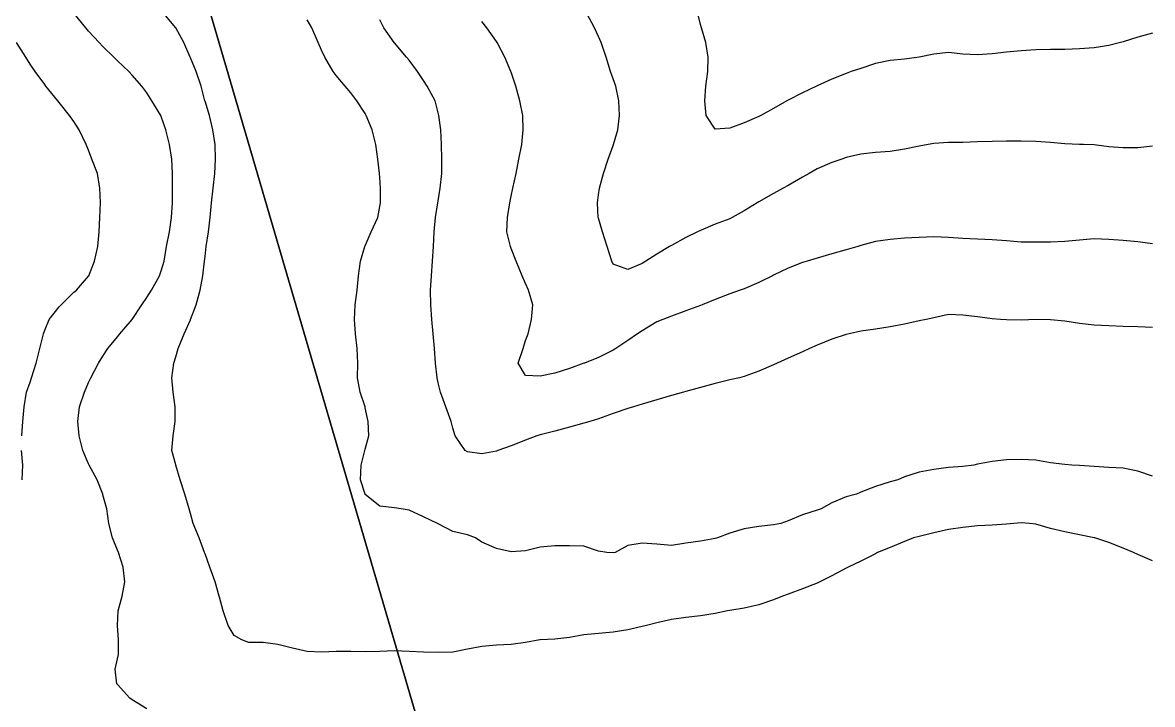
# Model space of a CAD drawing. Extents: x -280806 to 176394, y -263086 to 194114.
# Drawn here: x 98675 to 176394, y -71002 to -24092 of the extents above; entities that cross this region are included whole.
import ezdxf

# ---------------------------------------------------------------- set-up
doc = ezdxf.new("R2010")
doc.units = 0

msp = doc.modelspace()

# ---------------------------------------------------------------- linework, layer by layer
at = {"layer": 'CONTOURS'}
for points in [[(107212.2722, -71315.641, 463296), (106209.6326, -70698.6343, 463296), (106044.7054, -70580.5243, 463296), (105206.993, -69639.8506, 463296), (105161.9741, -69577.9152, 463296), (105039.414, -68575.2756, 463296), (105206.993, -67857.1058, 463296), (105279.0782, -67572.636, 463296), (105280.7546, -66569.9964, 463296), (105212.388, -65567.3873, 463296), (105260.6378, -64564.7477, 463296), (105515.9383, -63562.1081, 463296), (105697.843, -62559.499, 463296), (105583.1467, -61556.8594, 463296), (105267.252, -60554.2198, 463296), (105206.993, -60388.8658, 463296), (104867.9945, -59551.5802, 463296), (104601.4164, -58548.971, 463296), (104479.344, -57546.3314, 463296), (104204.3839, -56585.5104, 463296), (104194.5084, -56543.6918, 463296), (103811.1005, -55541.0522, 463296), (103245.727, -54538.4431, 463296), (103201.7443, -54447.887, 463296), (102815.6237, -53535.8035, 463296), (102566.2668, -52533.1639, 463296), (102466.2619, -51530.5243, 463296), (102592.571, -50527.9152, 463296), (102926.5099, -49525.2756, 463296), (103201.7443, -48855.2338, 463296), (103370.4816, -48522.636, 463296), (103889.9522, -47519.9964, 463296), (104204.3839, -47032.4383, 463296), (104540.5783, -46517.3873, 463296), (105206.993, -45723.0785, 463296), (105361.7095, -45514.7477, 463296), (106209.6326, -44527.7138, 463296), (106219.752, -44512.1081, 463296), (106876.657, -43509.499, 463296), (107212.2722, -43008.4382, 463296), (107551.789, -42506.8594, 463296), (108096.0094, -41504.2198, 463296), (108214.9118, -41175.5844, 463296), (108412.7575, -40501.5802, 463296), (108577.7762, -39498.971, 463296), (108778.8833, -38496.3314, 463296), (108917.6587, -37493.6918, 463296), (108982.1239, -36491.0522, 463296), (108997.181, -35488.4431, 463296), (108992.9443, -34485.8035, 463296), (108930.7956, -33483.1639, 463296), (108774.4942, -32480.5243, 463296), (108520.1386, -31477.9152, 463296), (108214.9118, -30555.0113, 463296), (108177.6348, -30475.2756, 463296), (107572.5763, -29472.636, 463296), (107212.2722, -28918.5706, 463296), (106882.8444, -28469.9964, 463296), (106209.6326, -27710.0386, 463296), (105973.2907, -27467.3873, 463296), (105206.993, -26721.2674, 463296), (104948.8579, -26464.7477, 463296), (104204.3839, -25741.5792, 463296), (103936.1294, -25462.1081, 463296), (103201.7443, -24673.4076, 463296), (103026.3624, -24459.499, 463296), (102214.3752, -23456.8594, 463296)], [(176393.856, -61128.4934, 460248), (175391.2164, -60693.4219, 460248), (175103.1804, -60554.2198, 460248), (174388.5768, -60241.4035, 460248), (173385.9372, -59865.0974, 460248), (172422.4644, -59551.5802, 460248), (172383.3281, -59540.3635, 460248), (171380.6885, -59324.5346, 460248), (170378.0489, -59126.628, 460248), (169375.4398, -58895.9858, 460248), (168372.8002, -58597.2818, 460248), (167942.3311, -58548.971, 460248), (167370.1606, -58504.5922, 460248), (166854.1646, -58548.971, 460248), (166367.521, -58604.8714, 460248), (165364.9118, -58675.1278, 460248), (164362.2722, -58725.1759, 460248), (163359.6326, -58828.8079, 460248), (162356.993, -58973.405, 460248), (161354.3839, -59190.3312, 460248), (160351.7443, -59440.4196, 460248), (159967.9402, -59551.5802, 460248), (159349.1047, -59790.6043, 460248), (158346.4651, -60199.1278, 460248), (157494.031, -60554.2198, 460248), (157343.856, -60638.375, 460248), (156341.2164, -61149.0674, 460248), (155469.7018, -61556.8594, 460248), (155338.5768, -61626.4757, 460248), (154335.9372, -62157.3154, 460248), (153517.1225, -62559.499, 460248), (153333.3281, -62649.7198, 460248), (152330.6885, -63061.8094, 460248), (151328.0489, -63424.4604, 460248), (150947.567, -63562.1081, 460248), (150325.4398, -63805.2166, 460248), (149322.8002, -64147.9642, 460248), (148320.1606, -64384.5499, 460248), (147317.521, -64535.2126, 460248), (147154.2091, -64564.7477, 460248), (146314.9118, -64736.5634, 460248), (145312.2722, -64905.4531, 460248), (144309.6326, -65025.27, 460248), (143306.993, -65153.2555, 460248), (142304.3839, -65378.6551, 460248), (141592.0358, -65567.3873, 460248), (141301.7443, -65652.335, 460248), (140299.1047, -65879.3196, 460248), (139296.4651, -66039.553, 460248), (138293.856, -66120.5688, 460248), (137291.2164, -66214.5691, 460248), (136288.5768, -66399.095, 460248), (135285.9372, -66507.299, 460248), (134283.3281, -66565.3634, 460248), (134256.6886, -66569.9964, 460248), (133280.6885, -66750.0722, 460248), (132278.0489, -66881.2582, 460248), (131275.4398, -66916.3711, 460248), (130272.8002, -67012.9927, 460248), (129270.1606, -67206.175, 460248), (128267.521, -67402.71, 460248), (127264.9118, -67439.4689, 460248), (126262.2722, -67416.6698, 460248), (125259.6326, -67362.2326, 460248), (124256.993, -67318.3109, 460248), (123254.3839, -67352.2656, 460248), (122251.7443, -67380.3682, 460248), (121249.1047, -67369.0296, 460248), (120246.4651, -67366.957, 460248), (119243.856, -67397.1626, 460248), (118241.2164, -67353.6067, 460248), (117238.5768, -67132.2305, 460248), (116235.9372, -66886.3788, 460248), (115233.3281, -66750.5294, 460248), (114230.6885, -66743.5495, 460248), (113751.4819, -66569.9964, 460248), (113228.0489, -66263.2152, 460248), (112822.8782, -65567.3873, 460248), (112483.5749, -64564.7477, 460248), (112225.4398, -63633.2484, 460248), (112206.7555, -63562.1081, 460248), (111915.001, -62559.499, 460248), (111560.5795, -61556.8594, 460248), (111222.8002, -60639.5638, 460248), (111192.2897, -60554.2198, 460248), (110810.4362, -59551.5802, 460248), (110402.6748, -58548.971, 460248), (110220.1606, -57856.5569, 460248), (110132.4391, -57546.3314, 460248), (109831.8758, -56543.6918, 460248), (109522.1381, -55541.0522, 460248), (109222.5806, -54538.4431, 460248), (109217.521, -54515.705, 460248), (108947.0414, -53535.8035, 460248), (109026.259, -52533.1639, 460248), (109172.7458, -51530.5243, 460248), (109181.1278, -50527.9152, 460248), (109040.1274, -49525.2756, 460248), (108941.6465, -48522.636, 460248), (109082.5555, -47519.9964, 460248), (109217.521, -47086.9061, 460248), (109387.5079, -46517.3873, 460248), (109790.2402, -45514.7477, 460248), (110220.1606, -44533.9927, 460248), (110228.9083, -44512.1081, 460248), (110618.1989, -43509.499, 460248), (110897.3652, -42506.8594, 460248), (111068.6323, -41504.2198, 460248), (111187.4738, -40501.5802, 460248), (111222.8002, -40174.7126, 460248), (111312.3809, -39498.971, 460248), (111462.5254, -38496.3314, 460248), (111575.7586, -37493.6918, 460248), (111676.1902, -36491.0522, 460248), (111781.9862, -35488.4431, 460248), (111892.9334, -34485.8035, 460248), (111950.3882, -33483.1639, 460248), (111912.2882, -32480.5243, 460248), (111771.1658, -31477.9152, 460248), (111525.7714, -30475.2756, 460248), (111222.8002, -29500.1899, 460248), (111214.6315, -29472.636, 460248), (110966.6462, -28469.9964, 460248), (110611.3714, -27467.3873, 460248), (110220.1606, -26506.0786, 460248), (110202.2078, -26464.7477, 460248), (109759.6687, -25462.1081, 460248), (109223.3122, -24459.499, 460248), (109217.521, -24451.7875, 460248), (108392.7322, -23456.8594, 460248)], [(176393.856, -55306.4172, 457200), (175391.2164, -54949.8012, 457200), (174388.5768, -54755.0645, 457200), (173385.9372, -54696.0857, 457200), (172383.3281, -54633.0835, 457200), (171380.6885, -54562.2175, 457200), (170852.6834, -54538.4431, 457200), (170378.0489, -54503.4216, 457200), (169375.4398, -54385.1287, 457200), (168372.8002, -54200.3285, 457200), (167370.1606, -54151.9262, 457200), (166367.521, -54169.4218, 457200), (165364.9118, -54288.2023, 457200), (164362.2722, -54483.8534, 457200), (164100.6624, -54538.4431, 457200), (163359.6326, -54632.413, 457200), (162356.993, -54710.015, 457200), (161354.3839, -54830.1977, 457200), (160351.7443, -55020.7586, 457200), (159349.1047, -55337.3239, 457200), (158879.5908, -55541.0522, 457200), (158346.4651, -55695.9821, 457200), (157343.856, -56009.4689, 457200), (156341.2164, -56397.5402, 457200), (156029.8022, -56543.6918, 457200), (155338.5768, -56729.5589, 457200), (154335.9372, -57128.8164, 457200), (153619.0781, -57546.3314, 457200), (153333.3281, -57644.538, 457200), (152330.6885, -57955.2511, 457200), (151328.0489, -58360.879, 457200), (150825.007, -58548.971, 457200), (150325.4398, -58646.6594, 457200), (149322.8002, -58762.9102, 457200), (148320.1606, -58927.807, 457200), (147317.521, -59211.21, 457200), (146466.6718, -59551.5802, 457200), (146314.9118, -59586.6931, 457200), (145312.2722, -59763.8429, 457200), (144309.6326, -59910.2993, 457200), (143306.993, -60062.6383, 457200), (142304.3839, -59983.7256, 457200), (141301.7443, -59908.8667, 457200), (140299.1047, -60068.2466, 457200), (139430.1504, -60554.2198, 457200), (139296.4651, -60581.6518, 457200), (138858.8028, -60554.2198, 457200), (138293.856, -60456.0132, 457200), (137291.2164, -60107.1391, 457200), (136288.5768, -60086.2603, 457200), (135285.9372, -60098.6962, 457200), (134283.3281, -60188.6426, 457200), (133280.6885, -60426.9658, 457200), (132278.0489, -60497.5879, 457200), (131275.4398, -60275.6021, 457200), (130272.8002, -59841.8717, 457200), (129827.6702, -59551.5802, 457200), (129270.1606, -59328.1922, 457200), (128267.521, -59107.1208, 457200), (127264.9118, -58586.6443, 457200), (127210.8098, -58548.971, 457200), (126262.2722, -58103.4144, 457200), (125259.6326, -57635.1806, 457200), (124711.0841, -57546.3314, 457200), (124256.993, -57482.293, 457200), (123254.3839, -57362.0189, 457200), (122251.7443, -56566.6433, 457200), (122236.1995, -56543.6918, 457200), (121923.8405, -55541.0522, 457200), (121971.9684, -54538.4431, 457200), (122227.147, -53535.8035, 457200), (122251.7443, -53440.9802, 457200), (122494.8223, -52533.1639, 457200), (122453.461, -51530.5243, 457200), (122251.7443, -50596.3733, 457200), (122234.6146, -50527.9152, 457200), (121906.0097, -49525.2756, 457200), (121709.9623, -48522.636, 457200), (121732.3042, -47519.9964, 457200), (121682.8046, -46517.3873, 457200), (121575.0274, -45514.7477, 457200), (121497.4558, -44512.1081, 457200), (121555.0934, -43509.499, 457200), (121681.0063, -42506.8594, 457200), (121776.5611, -41504.2198, 457200), (121918.7808, -40501.5802, 457200), (122220.3804, -39498.971, 457200), (122251.7443, -39446.8807, 457200), (122648.411, -38496.3314, 457200), (123100.399, -37493.6918, 457200), (123254.3839, -36735.319, 457200), (123291.7219, -36491.0522, 457200), (123302.1461, -35488.4431, 457200), (123254.3839, -34745.1883, 457200), (123233.1089, -34485.8035, 457200), (123117.0106, -33483.1639, 457200), (122981.4355, -32480.5243, 457200), (122723.3918, -31477.9152, 457200), (122320.4767, -30475.2756, 457200), (122251.7443, -30349.1798, 457200), (121671.1308, -29472.636, 457200), (121249.1047, -28922.7158, 457200), (120872.951, -28469.9964, 457200), (120246.4651, -27736.9219, 457200), (120035.513, -27467.3873, 457200), (119468.0059, -26464.7477, 457200), (119243.856, -25980.0852, 457200), (119015.957, -25462.1081, 457200), (118578.9653, -24459.499, 457200), (118241.2164, -23912.8097, 457200)], [(176393.856, -45061.3577, 454152), (175391.2164, -45030.3595, 454152), (174388.5768, -44997.0144, 454152), (173385.9372, -44950.2886, 454152), (172383.3281, -44907.4337, 454152), (171380.6885, -44804.6246, 454152), (170378.0489, -44634.8206, 454152), (169375.4398, -44531.4629, 454152), (168372.8002, -44527.6529, 454152), (167370.1606, -44576.939, 454152), (166367.521, -44545.9714, 454152), (165934.5526, -44512.1081, 454152), (165364.9118, -44467.1501, 454152), (164362.2722, -44343.4318, 454152), (163359.6326, -44215.9949, 454152), (162356.993, -44177.6206, 454152), (161354.3839, -44393.7847, 454152), (160839.5767, -44512.1081, 454152), (160351.7443, -44622.2018, 454152), (159349.1047, -44829.923, 454152), (158346.4651, -45013.8089, 454152), (157343.856, -45184.0092, 454152), (156341.2164, -45325.6802, 454152), (155530.357, -45514.7477, 454152), (155338.5768, -45560.681, 454152), (154335.9372, -45881.9098, 454152), (153333.3281, -46276.2295, 454152), (152804.1038, -46517.3873, 454152), (152330.6885, -46735.7765, 454152), (151328.0489, -47172.7682, 454152), (150578.8505, -47519.9964, 454152), (150325.4398, -47637.893, 454152), (149322.8002, -48063.2719, 454152), (148320.1606, -48431.897, 454152), (147996.2496, -48522.636, 454152), (147317.521, -48677.9926, 454152), (146314.9118, -48933.0187, 454152), (145312.2722, -49200.4807, 454152), (144309.6326, -49474.2826, 454152), (144139.6152, -49525.2756, 454152), (143306.993, -49756.1921, 454152), (142304.3839, -50050.3241, 454152), (141301.7443, -50335.7388, 454152), (140695.8934, -50527.9152, 454152), (140299.1047, -50647.1225, 454152), (139296.4651, -50986.3039, 454152), (138293.856, -51342.7675, 454152), (137700.3799, -51530.5243, 454152), (137291.2164, -51658.2355, 454152), (136288.5768, -51938.621, 454152), (135285.9372, -52193.6777, 454152), (134283.3281, -52463.7305, 454152), (134044.0296, -52533.1639, 454152), (133280.6885, -52830.6487, 454152), (132278.0489, -53203.602, 454152), (131363.8927, -53535.8035, 454152), (131275.4398, -53572.6843, 454152), (130272.8002, -53770.6824, 454152), (129270.1606, -53628.8894, 454152), (129108.7994, -53535.8035, 454152), (128437.0202, -52533.1639, 454152), (128267.521, -51987.389, 454152), (128155.8422, -51530.5243, 454152), (127791.6977, -50527.9152, 454152), (127414.6601, -49525.2756, 454152), (127264.9118, -48874.619, 454152), (127196.7281, -48522.636, 454152), (127070.6018, -47519.9964, 454152), (127015.8902, -46517.3873, 454152), (126927.7421, -45514.7477, 454152), (126818.3494, -44512.1081, 454152), (126751.5372, -43509.499, 454152), (126744.923, -42506.8594, 454152), (126808.6872, -41504.2198, 454152), (126875.0117, -40501.5802, 454152), (126933.198, -39498.971, 454152), (126996.9622, -38496.3314, 454152), (127082.9158, -37493.6918, 454152), (127243.5454, -36491.0522, 454152), (127264.9118, -36353.4046, 454152), (127403.9921, -35488.4431, 454152), (127504.6675, -34485.8035, 454152), (127506.0391, -33483.1639, 454152), (127483.0267, -32480.5243, 454152), (127441.1777, -31477.9152, 454152), (127314.4418, -30475.2756, 454152), (127264.9118, -30291.2374, 454152), (127044.2671, -29472.636, 454152), (126512.6654, -28469.9964, 454152), (126262.2722, -28080.1877, 454152), (125849.9083, -27467.3873, 454152), (125259.6326, -26673.2004, 454152), (125088.5179, -26464.7477, 454152), (124256.993, -25492.2833, 454152), (124231.7861, -25462.1081, 454152), (123527.7286, -24459.499, 454152), (123254.3839, -23904.2448, 454152)], [(176393.856, -39308.9892, 451104), (175391.2164, -39186.7034, 451104), (174388.5768, -39078.5299, 451104), (173385.9372, -39008.7612, 451104), (172383.3281, -38971.3013, 451104), (171380.6885, -39054.5726, 451104), (170378.0489, -39145.8907, 451104), (169375.4398, -39198.042, 451104), (168372.8002, -39210.173, 451104), (167370.1606, -39205.1134, 451104), (166367.521, -39101.8166, 451104), (165364.9118, -39030.9202, 451104), (164362.2722, -38988.553, 451104), (163359.6326, -38949.4776, 451104), (162356.993, -38883.4579, 451104), (161354.3839, -38838.4694, 451104), (160351.7443, -38867.334, 451104), (159349.1047, -38924.0573, 451104), (158346.4651, -39005.1341, 451104), (157343.856, -39145.403, 451104), (156341.2164, -39435.9079, 451104), (156121.9128, -39498.971, 451104), (155338.5768, -39727.632, 451104), (154335.9372, -40005.0305, 451104), (153333.3281, -40292.7617, 451104), (152653.0754, -40501.5802, 451104), (152330.6885, -40596.5863, 451104), (151328.0489, -40992.3386, 451104), (150325.4398, -41470.9661, 451104), (150257.0731, -41504.2198, 451104), (149322.8002, -41975.471, 451104), (148320.1606, -42405.0562, 451104), (148030.8139, -42506.8594, 451104), (147317.521, -42760.392, 451104), (146314.9118, -43144.379, 451104), (145424.5301, -43509.499, 451104), (145312.2722, -43555.4628, 451104), (144309.6326, -43930.7935, 451104), (143306.993, -44279.3018, 451104), (142717.3879, -44512.1081, 451104), (142304.3839, -44680.0529, 451104), (141301.7443, -45289.1957, 451104), (140973.3528, -45514.7477, 451104), (140299.1047, -45972.4049, 451104), (139477.3334, -46517.3873, 451104), (139296.4651, -46633.0284, 451104), (138293.856, -47136.7714, 451104), (137332.3644, -47519.9964, 451104), (137291.2164, -47535.4193, 451104), (136288.5768, -47898.7714, 451104), (135285.9372, -48201.7426, 451104), (134283.3281, -48415.5293, 451104), (133280.6885, -48363.8962, 451104), (132759.1757, -47519.9964, 451104), (133107.0134, -46517.3873, 451104), (133280.6885, -45975.971, 451104), (133444.0003, -45514.7477, 451104), (133678.8487, -44512.1081, 451104), (133767.3017, -43509.499, 451104), (133481.2774, -42506.8594, 451104), (133280.6885, -42032.0419, 451104), (133043.2188, -41504.2198, 451104), (132624.637, -40501.5802, 451104), (132278.0489, -39628.3586, 451104), (132235.6817, -39498.971, 451104), (131991.6283, -38496.3314, 451104), (132037.5617, -37493.6918, 451104), (132192.2782, -36491.0522, 451104), (132278.0489, -36043.0877, 451104), (132400.609, -35488.4431, 451104), (132629.6966, -34485.8035, 451104), (132821.5073, -33483.1639, 451104), (133012.4645, -32480.5243, 451104), (133118.8397, -31477.9152, 451104), (133077.0821, -30475.2756, 451104), (132886.1858, -29472.636, 451104), (132594.4008, -28469.9964, 451104), (132278.0489, -27491.9846, 451104), (132270.7032, -27467.3873, 451104), (131856.4495, -26464.7477, 451104), (131313.2959, -25462.1081, 451104), (131275.4398, -25401.0566, 451104), (130613.9933, -24459.499, 451104), (130272.8002, -24026.0429, 451104)], [(176393.856, -32603.1149, 448056), (175391.2164, -32707.6918, 448056), (174388.5768, -32702.8759, 448056), (173385.9372, -32632.1014, 448056), (172383.3281, -32512.5283, 448056), (171654.1246, -32480.5243, 448056), (171380.6885, -32471.1365, 448056), (170378.0489, -32427.3672, 448056), (169375.4398, -32350.8624, 448056), (168372.8002, -32282.3434, 448056), (167370.1606, -32260.093, 448056), (166367.521, -32258.5994, 448056), (165364.9118, -32263.9639, 448056), (164362.2722, -32301.3934, 448056), (163359.6326, -32340.7126, 448056), (162356.993, -32350.4662, 448056), (161354.3839, -32400.9715, 448056), (160960.7347, -32480.5243, 448056), (160351.7443, -32596.836, 448056), (159349.1047, -32805.1668, 448056), (158346.4651, -32955.6161, 448056), (157343.856, -33030.7188, 448056), (156341.2164, -33142.5804, 448056), (155338.5768, -33379.2576, 448056), (155038.5622, -33483.1639, 448056), (154335.9372, -33717.6466, 448056), (153333.3281, -34163.7214, 448056), (152787.4922, -34485.8035, 448056), (152330.6885, -34728.5767, 448056), (151328.0489, -35301.9665, 448056), (150985.0879, -35488.4431, 448056), (150325.4398, -35852.4962, 448056), (149322.8002, -36424.7887, 448056), (149205.4217, -36491.0522, 448056), (148320.1606, -37040.8505, 448056), (147496.0423, -37493.6918, 448056), (147317.521, -37589.1552, 448056), (146314.9118, -37959.3958, 448056), (145312.2722, -38393.7053, 448056), (145099.3085, -38496.3314, 448056), (144309.6326, -38875.015, 448056), (143306.993, -39425.6666, 448056), (143183.2442, -39498.971, 448056), (142304.3839, -40030.9994, 448056), (141555.0941, -40501.5802, 448056), (141301.7443, -40656.3271, 448056), (140299.1047, -41074.787, 448056), (139296.4651, -40717.0128, 448056), (139209.3533, -40501.5802, 448056), (138893.0928, -39498.971, 448056), (138563.7869, -38496.3314, 448056), (138293.856, -37551.1162, 448056), (138278.5855, -37493.6918, 448056), (138223.1119, -36491.0522, 448056), (138293.856, -35931.348, 448056), (138353.231, -35488.4431, 448056), (138624.9602, -34485.8035, 448056), (138962.6177, -33483.1639, 448056), (139296.4651, -32550.5674, 448056), (139321.3978, -32480.5243, 448056), (139617.1757, -31477.9152, 448056), (139742.4485, -30475.2756, 448056), (139687.493, -29472.636, 448056), (139483.2466, -28469.9964, 448056), (139296.4651, -27965.0038, 448056), (139119.8335, -27467.3873, 448056), (138810.492, -26464.7477, 448056), (138468.7502, -25462.1081, 448056), (138293.856, -25041.4536, 448056), (138026.455, -24459.499, 448056), (137479.5523, -23456.8594, 448056)], [(176393.856, -24825.9295, 445008), (175391.2164, -25100.4934, 445008), (174388.5768, -25410.9322, 445008), (174200.1494, -25462.1081, 445008), (173385.9372, -25672.1762, 445008), (172383.3281, -25824.7591, 445008), (171380.6885, -25888.127, 445008), (170378.0489, -25940.9184, 445008), (169375.4398, -25947.0144, 445008), (168372.8002, -25964.6623, 445008), (167370.1606, -26037.5705, 445008), (166367.521, -26134.0092, 445008), (165364.9118, -26251.0219, 445008), (164362.2722, -26302.716, 445008), (163359.6326, -26258.6724, 445008), (162356.993, -26154.0041, 445008), (161354.3839, -26260.9584, 445008), (160357.6574, -26464.7477, 445008), (160351.7443, -26466.0278, 445008), (159349.1047, -26597.4576, 445008), (158346.4651, -26708.6791, 445008), (157343.856, -26914.1143, 445008), (156341.2164, -27243.6946, 445008), (155681.7816, -27467.3873, 445008), (155338.5768, -27589.1854, 445008), (154335.9372, -27988.3819, 445008), (153333.3281, -28441.3757, 445008), (153277.824, -28469.9964, 445008), (152330.6885, -28929.7567, 445008), (151328.0489, -29429.5373, 445008), (151240.9066, -29472.636, 445008), (150325.4398, -30013.8998, 445008), (149460.143, -30475.2756, 445008), (149322.8002, -30556.1086, 445008), (148320.1606, -30992.3993, 445008), (147317.521, -31357.123, 445008), (146314.9118, -31420.8262, 445008), (145702.3858, -30475.2756, 445008), (145612.805, -29472.636, 445008), (145681.4155, -28469.9964, 445008), (145804.2194, -27467.3873, 445008), (145844.9102, -26464.7477, 445008), (145683.4272, -25462.1081, 445008), (145376.3107, -24459.499, 445008), (145312.2722, -24232.5449, 445008), (145114.2132, -23456.8594, 445008)], [(98625.9953, -52533.1639, 466344), (98684.334, -51530.5243, 466344), (98782.4796, -50527.9152, 466344), (98953.381, -49525.2756, 466344), (99191.2164, -48841.5482, 466344), (99294.4826, -48522.636, 466344), (99614.9494, -47519.9964, 466344), (99858.7894, -46517.3873, 466344), (100103.6047, -45514.7477, 466344), (100193.856, -45264.4459, 466344), (100513.5912, -44512.1081, 466344), (101196.4651, -43659.491, 466344), (101339.9345, -43509.499, 466344), (102199.1047, -42642.9526, 466344), (102376.3154, -42506.8594, 466344), (103201.7443, -41527.9027, 466344), (103220.3371, -41504.2198, 466344), (103624.38, -40501.5802, 466344), (103844.0798, -39498.971, 466344), (103945.7611, -38496.3314, 466344), (103995.7178, -37493.6918, 466344), (104027.0818, -36491.0522, 466344), (103990.7801, -35488.4431, 466344), (103816.7088, -34485.8035, 466344), (103441.1038, -33483.1639, 466344), (103201.7443, -32877.3739, 466344), (103043.035, -32480.5243, 466344), (102563.9808, -31477.9152, 466344), (102199.1047, -30899.862, 466344), (101901.3456, -30475.2756, 466344), (101196.4651, -29596.5067, 466344), (101097.7709, -29472.636, 466344), (100281.3946, -28469.9964, 466344), (100193.856, -28358.4396, 466344), (99532.6229, -27467.3873, 466344), (99191.2164, -26955.1709, 466344), (98890.5617, -26464.7477, 466344), (98247.2813, -25462.1081, 466344)], [(98636.6938, -55541.0522, 466344), (98699.2387, -54538.4431, 466344), (98596.1858, -53535.8035, 466344)]]:
    msp.add_polyline3d(points, dxfattribs=at)
at = {"layer": 'PARCELS'}
for points in [[(68443.0229, 38760.9893, 0), (84885.9466, 1999.3966, 0), (109920.085, -17728.753, 0), (126896.4391, -75683.1202, 0), (172191.2431, -120838.8439, 0), (67372.9615, -245649.9024, 0), (26524.1227, -215612.6854, 0), (39668.2265, -181604.5339, 0), (68003.867, -154411.4057, 0), (25137.5266, -117784.7784, 0), (67478.1785, -79526.4043, 0), (72411.1226, -55150.0243, 0), (57066.8201, 27723.4193, 0), (32922.6367, 53882.0868, 0), (68443.0229, 38760.9893, 0)], [(172191.2431, -120838.8439, 0), (126896.4391, -75683.1202, 0), (109920.085, -17728.753, 0), (84885.9466, 1999.3966, 0), (68443.0229, 38760.9893, 0), (75623.989, 38757.606, 0), (79059.4812, 38755.7467, 0)]]:
    msp.add_polyline3d(points, dxfattribs=at)

doc.saveas('drawing.dxf')
